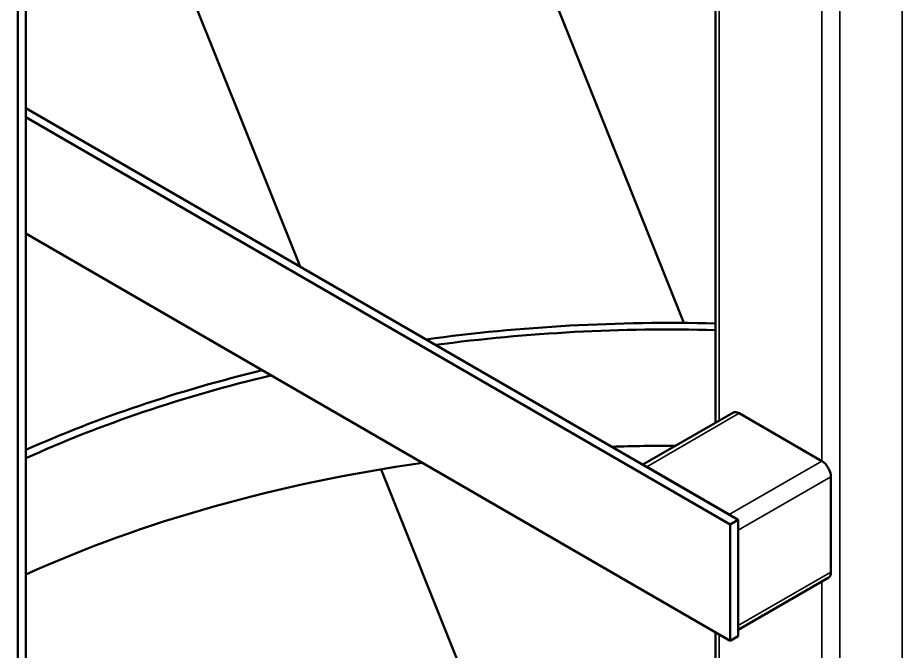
# Model space of a CAD drawing. Header units: millimetres. Extents: x 0 to 15979, y 0 to 11286.
# Drawn here: x 4071 to 4381.8, y 4172.2 to 4394.6 of the extents above; entities that cross this region are included whole.
import ezdxf

# ---------------------------------------------------------------- set-up
doc = ezdxf.new("R2010")
doc.units = ezdxf.units.MM
doc.header["$LTSCALE"] = 19
doc.layers.add('Видимые тонкие (ГОСТ)', color=7, linetype='Continuous', lineweight=35)
doc.layers.add('Видимый контур (ГОСТ)', color=7, linetype='Continuous', lineweight=50)

msp = doc.modelspace()

# ---------------------------------------------------------------- linework, layer by layer
at = {"layer": 'Видимые тонкие (ГОСТ)'}
for p, q in [((4359.86, 1980.11), (4359.86, 5153.84)), ((4381.78, 1992.77), (4381.78, 5141.18)), ((4353.5, 4238.95), (4353.5, 4653.84)), ((4317.43, 4253.13), (4317.43, 4635.36)), ((4291.98, 4236.91), (4324.51, 4255.69)), ((4320.97, 4220.17), (4353.5, 4238.95)), ((4324.15, 4214.66), (4356.68, 4233.44)), ((4324.15, 4181.18), (4356.68, 4199.96)), ((4353.5, 3781.71), (4353.5, 4196.6)), ((4317.43, 3795.89), (4317.43, 4178.12))]:
    msp.add_line(p, q, dxfattribs=at)
at = {"layer": 'Видимый контур (ГОСТ)'}
for p, q in [((4073.84, 6400.01), (4073.84, 3861.53)), ((4071.01, 6398.38), (4071.01, 3859.89)), ((4147.04, 4682.17), (4305, 4287.42)), ((4316.12, 4252.37), (4316.12, 4636.12)), ((4073.84, 4548.04), (4170.2, 4307.22)), ((4324.15, 4218.33), (4073.84, 4362.85)), ((4321.32, 4216.7), (4073.84, 4359.59)), ((4321.32, 4175.88), (4073.84, 4318.76)), ((4290.66, 4237.67), (4322.26, 4255.91)), ((4353.5, 4238.95), (4324.51, 4255.69)), ((4198.69, 4236.02), (4316.12, 3942.56)), ((4320.97, 4220.17), (4291.98, 4236.91)), ((4356.68, 4199.96), (4356.68, 4233.44)), ((4321.32, 4216.7), (4324.15, 4218.33)), ((4324.15, 4177.51), (4324.15, 4218.33)), ((4321.32, 4175.88), (4321.32, 4216.7)), ((4324.15, 4181.18), (4324.15, 4214.66)), ((4324.15, 4179.66), (4355.75, 4197.9)), ((4316.12, 3795.13), (4316.12, 4178.88)), ((4321.32, 4175.88), (4324.15, 4177.51))]:
    msp.add_line(p, q, dxfattribs=at)
for centre, major_axis, start_param, end_param in [((4300.11, 4073.81), (370, 0), 1.527524, 1.804273), ((4300.11, 4073.81), (366, 0), 1.527051, 1.797529), ((4300.11, 4073.81), (370, 0), 1.968151, 2.228817), ((4300.11, 4073.81), (366, 0), 1.963679, 2.237292), ((4324.51, 4252.01), (-2.25, 3.9), 5.497787, 6.283185), ((4300.11, 4032.99), (-366, 0), 4.706851, 4.768059), ((4353.5, 4235.28), (-2.25, 3.9), 3.926991, 5.497787), ((4300.11, 4032.99), (-366, 0), 4.951959, 5.378885), ((4353.5, 4201.8), (2.25, -3.9), 0, 0.785398)]:
    msp.add_ellipse(centre, major_axis=major_axis, ratio=0.57735, start_param=start_param, end_param=end_param, dxfattribs=at)

doc.saveas('drawing.dxf')
